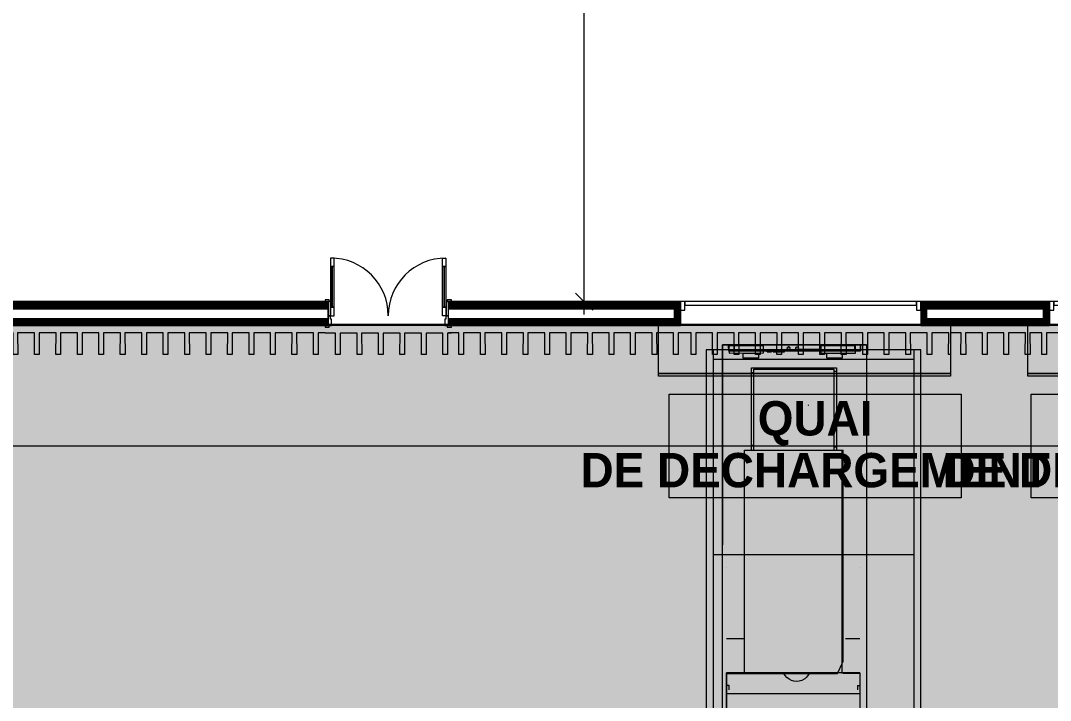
# Model space of a CAD drawing. Header units: millimetres. Extents: x 141848 to 1648660, y -821378 to -151356.
# Drawn here: x 196965 to 208964, y -192774 to -184858 of the extents above; entities that cross this region are included whole.
import ezdxf

# ---------------------------------------------------------------- set-up
doc = ezdxf.new("R2010")
doc.units = ezdxf.units.MM
doc.header["$MEASUREMENT"] = 0
doc.linetypes.add('Wipeout_Contour', pattern=[1000, 0, -1000])
for name, color, linetype in [('Cars', 7, 'Continuous'), ('Cotations - 1_100', 7, 'Continuous'), ('Hachure', 7, 'Continuous'), ('Nouveau_0', 7, 'Continuous'), ('Portes ARCHICAD', 7, 'Continuous'), ('Sols_ Dalles', 7, 'Continuous')]:
    doc.layers.add(name, color=color, linetype=linetype)
doc.styles.add('STYLE_GENERE_2', font='')
doc.styles.add('STYLE_GENERE_4', font='')
doc.styles.get('STYLE_GENERE_2').set_extended_font_data('Arial')
doc.styles.get('STYLE_GENERE_4').set_extended_font_data('Agency FB', bold=True)
doc.dimstyles.new('STYLE_GENERE__2', dxfattribs={"dimtxt": 250, "dimasz": 190, "dimexe": 1.25, "dimexo": 0.625, "dimgap": 0, "dimtad": 1, "dimlfac": 0.001, "dimtxsty": 'STYLE_GENERE_2', "dimblk": 'ARROWHEAD_6', "dimblk1": 'ARROWHEAD_6', "dimblk2": 'ARROWHEAD_6', "dimcen": 2.5, "dimse1": 1, "dimse2": 1, "dimclrd": 7, "dimclre": 7, "dimclrt": 7, "dimazin": 3, "dimtfac": 1, "dimtmove": 0, "dimatfit": 3})
pattern_1 = [(45, (0, 175), (-55.68466, 55.68466), [0, -52.5, 0, -78.75]), (110, (175, 175), (74.000794, 26.934086), [0, -38.5, 0, -66.5])]
pattern_2 = [(45, (0, 0), (-7.0710678, 7.0710678), [])]

# ---------------------------------------------------------------- blocks, each defined once
blk = doc.blocks.new('Porte garage coulissante verticale 25')
at = {"layer": 'Portes ARCHICAD', "color": 7, "linetype": 'Continuous', "lineweight": 5}
for p, q in [((-1350, 0), (-1400, 0)), ((-1400, 0), (-1400, -100)), ((-1400, 0), (-1400, -15)), ((-1400, 0), (-1400, -15)), ((1350, 0), (-1350, 0)), ((-1350, 0), (-1350, -40)), ((-1350, -100), (-1350, 0)), ((1350, -40), (1350, 0)), ((1400, 0), (1350, 0)), ((1350, 0), (1350, -100)), ((1400, -100), (1400, 0)), ((1400, 0), (1400, -15)), ((1400, 0), (1400, -15)), ((-1400, -15), (-1400, -85)), ((-1400, -15), (-1400, -85)), ((-1400, -85), (-1400, -100)), ((-1400, -85), (-1400, -100)), ((-1400, -85), (-1400, -100)), ((-1400, -85), (-1400, -100)), ((-1400, -100), (-1350, -100)), ((-1400, -100), (-1400, -195)), ((-1400, -100), (-1400, -195)), ((-1350, -40), (1350, -40)), ((1350, -100), (1400, -100)), ((1400, -15), (1400, -85)), ((1400, -15), (1400, -85)), ((1400, -85), (1400, -100)), ((1400, -85), (1400, -100)), ((1400, -85), (1400, -100)), ((1400, -85), (1400, -100)), ((1400, -100), (1400, -195)), ((1400, -100), (1400, -195)), ((-1400, -195), (-1400, -265)), ((-1400, -195), (-1400, -265)), ((1400, -195), (1400, -265)), ((1400, -195), (1400, -265)), ((-1400, -265), (-1400, -280)), ((1400, -265), (1400, -280))]:
    blk.add_line(p, q, dxfattribs=at)
blk = doc.blocks.new('Porte double 25_2')
at = {"layer": 'Portes ARCHICAD', "color": 7, "linetype": 'Continuous', "lineweight": 5}
for p, q in [((-672, 672), (-672, 572)), ((-632, 672), (-672, 672)), ((-632, 572), (-632, 672)), ((632, 572), (632, 672)), ((632, 672), (672, 672)), ((672, 672), (672, 572)), ((-672, 572), (-632, 572)), ((-652, 572), (-652, 100)), ((672, 572), (632, 572)), ((652, 572), (652, 100)), ((-687, 184), (-737, 184)), ((-737, 184), (-737, 165)), ((-737, 165), (-687, 165)), ((-700, 165), (-737, 165)), ((-700, 165), (-737, 165)), ((-675, 165), (-700, 165)), ((-700, 165), (-700, 0)), ((-700, 150), (-700, 165)), ((-700, 150), (-700, 165)), ((-700, 80), (-700, 150)), ((-700, 80), (-700, 150)), ((-687, 165), (-687, 184)), ((-675, 0), (-675, 165)), ((700, 165), (675, 165)), ((675, 165), (675, 0)), ((737, 184), (687, 184)), ((687, 184), (687, 165)), ((687, 165), (737, 165)), ((700, 0), (700, 165)), ((700, 150), (700, 165)), ((700, 150), (700, 165)), ((700, 165), (737, 165)), ((700, 165), (737, 165)), ((700, 80), (700, 150)), ((700, 80), (700, 150)), ((737, 165), (737, 184)), ((-700, 0), (-700, 80)), ((-700, 0), (-700, 80)), ((-700, 0), (-675, 0)), ((-672, 0), (-700, 0)), ((-700, 0), (-700, -115)), ((-700, -30), (-700, 0)), ((-700, -30), (-700, 0)), ((-632, 100), (-672, 100)), ((-672, 100), (-672, 0)), ((-672, -40), (-672, 0)), ((-672, 0), (-632, 0)), ((-632, 0), (-632, 100)), ((632, 0), (632, 100)), ((632, 100), (672, 100)), ((672, 0), (632, 0)), ((672, 100), (672, 0)), ((700, 0), (672, 0)), ((672, 0), (672, -40)), ((675, 0), (700, 0)), ((700, 0), (700, 80)), ((700, 0), (700, 80)), ((700, -115), (700, 0)), ((700, -30), (700, 0)), ((700, -30), (700, 0)), ((-687, -115), (-737, -115)), ((-737, -115), (-737, -134)), ((-700, -115), (-737, -115)), ((-700, -115), (-737, -115)), ((-700, -100), (-700, -30)), ((-700, -100), (-700, -30)), ((-700, -115), (-700, -100)), ((-700, -115), (-700, -100)), ((-700, -115), (-660, -115)), ((-687, -134), (-687, -115)), ((-660, -40), (-672, -40)), ((-660, -115), (-660, -40)), ((672, -40), (660, -40)), ((660, -40), (660, -115)), ((660, -115), (700, -115)), ((737, -115), (687, -115)), ((687, -115), (687, -134)), ((700, -100), (700, -30)), ((700, -100), (700, -30)), ((700, -115), (700, -100)), ((700, -115), (700, -100)), ((700, -115), (737, -115)), ((700, -115), (737, -115)), ((737, -134), (737, -115)), ((-737, -134), (-687, -134)), ((687, -134), (737, -134))]:
    blk.add_line(p, q, dxfattribs=at)
at = {"layer": 'Portes ARCHICAD', "color": 7, "linetype": 'Continuous', "lineweight": 5, "flags": 128}
for points in [[(-672, 572), (-672, 100), (-652, 100), (-652, 572)], [(-652, 572), (-652, 100), (-632, 100), (-632, 572)], [(652, 572), (652, 100), (632, 100), (632, 572)], [(672, 572), (672, 100), (652, 100), (652, 572)]]:
    blk.add_lwpolyline(points, close=True, dxfattribs=at)
at = {"layer": 'Portes ARCHICAD', "color": 7, "linetype": 'Continuous', "lineweight": 5}
for centre, start, end in [((-672, 0), 0, 90), ((672, 0), 90, 180)]:
    blk.add_arc(centre, 672, start, end, dxfattribs=at)
blk = doc.blocks.new('Mur_5_1', base_point=(219206, -188411))
at = {"color": 254, "linetype": 'Wipeout_Contour', "lineweight": 0, "ltscale": 1094371.199034075}
blk.add_wipeout([(196718, -188146), (200550, -188146), (200550, -188131), (196718, -188131)], dxfattribs=at)
at = {"color": 254, "linetype": 'Wipeout_Contour', "lineweight": 0, "ltscale": 1107997.976443559}
blk.add_wipeout([(201950, -188131), (201950, -188146), (204655, -188146), (204655, -188131)], dxfattribs=at)
at = {"color": 254, "linetype": 'Wipeout_Contour', "lineweight": 0, "ltscale": 1122466.187974515}
blk.add_wipeout([(207455, -188146), (208955, -188146), (208955, -188131), (207455, -188131)], dxfattribs=at)
at = {"color": 254, "linetype": 'Wipeout_Contour', "lineweight": 0, "ltscale": 1095100.404707818}
blk.add_wipeout([(196718, -188411), (200550, -188411), (200550, -188396), (196718, -188396)], dxfattribs=at)
at = {"color": 254, "linetype": 'Wipeout_Contour', "lineweight": 0, "ltscale": 1108718.210448128}
blk.add_wipeout([(204655, -188396), (201950, -188396), (201950, -188411), (204655, -188411)], dxfattribs=at)
at = {"color": 254, "linetype": 'Wipeout_Contour', "lineweight": 0, "ltscale": 1123177.138162072}
blk.add_wipeout([(208955, -188396), (207455, -188396), (207455, -188411), (208955, -188411)], dxfattribs=at)
at = {"linetype": 'Continuous', "lineweight": 5, "true_color": 0x5f5f5f}
h = blk.add_hatch(dxfattribs=at)
h.set_pattern_fill('Enduit_0001', color=251, style=0, pattern_type=2)
h.set_pattern_definition(pattern_1)
h.paths.add_polyline_path([(196718, -188146), (200550, -188146), (200550, -188131), (196718, -188131)])
h = blk.add_hatch(dxfattribs=at)
h.set_pattern_fill('Enduit_0001', color=251, style=0, pattern_type=2)
h.set_pattern_definition(pattern_1)
h.paths.add_polyline_path([(201950, -188131), (201950, -188146), (204655, -188146), (204655, -188131)])
h = blk.add_hatch(dxfattribs=at)
h.set_pattern_fill('Enduit_0001', color=251, style=0, pattern_type=2)
h.set_pattern_definition(pattern_1)
h.paths.add_polyline_path([(207455, -188146), (208955, -188146), (208955, -188131), (207455, -188131)])
h = blk.add_hatch(dxfattribs=at)
h.set_pattern_fill('Enduit_0001', color=251, style=0, pattern_type=2)
h.set_pattern_definition(pattern_1)
h.paths.add_polyline_path([(196718, -188411), (200550, -188411), (200550, -188396), (196718, -188396)])
h = blk.add_hatch(dxfattribs=at)
h.set_pattern_fill('Enduit_0001', color=251, style=0, pattern_type=2)
h.set_pattern_definition(pattern_1)
h.paths.add_polyline_path([(204655, -188396), (201950, -188396), (201950, -188411), (204655, -188411)])
h = blk.add_hatch(dxfattribs=at)
h.set_pattern_fill('Enduit_0001', color=251, style=0, pattern_type=2)
h.set_pattern_definition(pattern_1)
h.paths.add_polyline_path([(208955, -188396), (207455, -188396), (207455, -188411), (208955, -188411)])
at = {"color": 254, "linetype": 'Wipeout_Contour', "lineweight": 0, "ltscale": 1094983.424552042}
blk.add_wipeout([(196718, -188396), (200550, -188396), (200550, -188326), (196718, -188326)], dxfattribs=at)
at = {"color": 254, "linetype": 'Wipeout_Contour', "lineweight": 0, "ltscale": 1108551.182051185}
blk.add_wipeout([(201950, -188396), (204655, -188396), (204585, -188326), (201950, -188326)], dxfattribs=at)
at = {"color": 254, "linetype": 'Wipeout_Contour', "lineweight": 0, "ltscale": 1123062.924432298}
blk.add_wipeout([(207525, -188326), (207455, -188396), (208955, -188396), (208885, -188326)], dxfattribs=at)
at = {"linetype": 'Continuous', "lineweight": 5, "true_color": 0x5f5f5f}
h = blk.add_hatch(dxfattribs=at)
h.set_pattern_fill('Briques_terre_cuite__int_97', color=251, style=0, pattern_type=2)
h.set_pattern_definition(pattern_2)
h.paths.add_polyline_path([(196718, -188396), (200550, -188396), (200550, -188326), (196718, -188326)])
h = blk.add_hatch(dxfattribs=at)
h.set_pattern_fill('Briques_terre_cuite__int_97', color=251, style=0, pattern_type=2)
h.set_pattern_definition(pattern_2)
h.paths.add_polyline_path([(201950, -188396), (204655, -188396), (204585, -188326), (201950, -188326)])
h = blk.add_hatch(dxfattribs=at)
h.set_pattern_fill('Briques_terre_cuite__int_97', color=251, style=0, pattern_type=2)
h.set_pattern_definition(pattern_2)
h.paths.add_polyline_path([(207525, -188326), (207455, -188396), (208955, -188396), (208885, -188326)])
at = {"color": 7, "linetype": 'Continuous', "lineweight": 5}
for p, q in [((196718, -188396), (200550, -188396)), ((200550, -188411), (200513, -188411)), ((200550, -188411), (200550, -188396)), ((201950, -188411), (201950, -188396)), ((201950, -188411), (201987, -188411))]:
    blk.add_line(p, q, dxfattribs=at)
at = {"color": 7, "linetype": 'Continuous', "lineweight": 5, "flags": 128}
blk.add_lwpolyline([(196718, -188411), (200550, -188411)], dxfattribs=at)
at = {"color": 254, "linetype": 'Wipeout_Contour', "lineweight": 0, "ltscale": 1094735.746296679}
blk.add_wipeout([(196718, -188326), (200550, -188326), (200550, -188216), (196718, -188216)], dxfattribs=at)
at = {"color": 254, "linetype": 'Wipeout_Contour', "lineweight": 0, "ltscale": 1108255.011635371}
blk.add_wipeout([(201950, -188326), (204585, -188326), (204585, -188216), (201950, -188216)], dxfattribs=at)
at = {"color": 254, "linetype": 'Wipeout_Contour', "lineweight": 0, "ltscale": 1122821.284806023}
blk.add_wipeout([(207525, -188326), (208885, -188326), (208885, -188216), (207525, -188216)], dxfattribs=at)
at = {"color": 7, "linetype": 'Continuous', "lineweight": 5}
for p, q in [((196718, -188326), (200550, -188326)), ((200550, -188326), (200550, -188296)), ((200550, -188396), (200550, -188326)), ((201950, -188326), (201950, -188296)), ((201950, -188396), (201950, -188326))]:
    blk.add_line(p, q, dxfattribs=at)
at = {"color": 254, "linetype": 'Wipeout_Contour', "lineweight": 0, "ltscale": 1094488.115348864}
blk.add_wipeout([(196718, -188216), (200550, -188216), (200550, -188146), (196718, -188146)], dxfattribs=at)
at = {"color": 254, "linetype": 'Wipeout_Contour', "lineweight": 0, "ltscale": 1108113.453602985}
blk.add_wipeout([(201950, -188216), (204655, -188216), (204655, -188146), (201950, -188146)], dxfattribs=at)
at = {"color": 254, "linetype": 'Wipeout_Contour', "lineweight": 0, "ltscale": 1122580.176015009}
blk.add_wipeout([(207455, -188216), (208955, -188216), (208955, -188146), (207455, -188146)], dxfattribs=at)
at = {"linetype": 'Continuous', "lineweight": 5, "true_color": 0x5f5f5f}
h = blk.add_hatch(dxfattribs=at)
h.set_pattern_fill('Briques_terre_cuite__int_97', color=251, style=0, pattern_type=2)
h.set_pattern_definition(pattern_2)
h.paths.add_polyline_path([(196718, -188216), (200550, -188216), (200550, -188146), (196718, -188146)])
h = blk.add_hatch(dxfattribs=at)
h.set_pattern_fill('Briques_terre_cuite__int_97', color=251, style=0, pattern_type=2)
h.set_pattern_definition(pattern_2)
h.paths.add_polyline_path([(201950, -188216), (204655, -188216), (204655, -188146), (201950, -188146)])
h = blk.add_hatch(dxfattribs=at)
h.set_pattern_fill('Briques_terre_cuite__int_97', color=251, style=0, pattern_type=2)
h.set_pattern_definition(pattern_2)
h.paths.add_polyline_path([(207455, -188216), (208955, -188216), (208955, -188146), (207455, -188146)])
at = {"color": 7, "linetype": 'Continuous', "lineweight": 5}
for p, q in [((200550, -188131), (200513, -188131)), ((200550, -188146), (200550, -188131)), ((201950, -188131), (201987, -188131)), ((201950, -188146), (201950, -188131)), ((204655, -188131), (204655, -188146)), ((207455, -188131), (207455, -188146)), ((208955, -188131), (208955, -188146)), ((200550, -188146), (196718, -188146)), ((196718, -188216), (200550, -188216)), ((200550, -188216), (200550, -188146)), ((200550, -188296), (200550, -188216)), ((204655, -188146), (201950, -188146)), ((201950, -188216), (201950, -188146)), ((201950, -188296), (201950, -188216)), ((208955, -188146), (207455, -188146))]:
    blk.add_line(p, q, dxfattribs=at)
at = {"color": 7, "linetype": 'Continuous', "lineweight": 5, "flags": 128}
for points in [[(200550, -188131), (196718, -188131)], [(204655, -188131), (201950, -188131)], [(208955, -188131), (207455, -188131)]]:
    blk.add_lwpolyline(points, dxfattribs=at)
at = {"layer": 'Portes ARCHICAD', "color": 7, "linetype": 'Continuous', "lineweight": 5, "zscale": 1000}
blk.add_blockref('Porte double 25_2', (201250, -188296), dxfattribs=at)
at = {"color": 254, "linetype": 'Wipeout_Contour', "lineweight": 0, "ltscale": 1112272.223058673}
blk.add_wipeout([(204585, -188326), (204655, -188396), (204655, -188216), (204585, -188216)], dxfattribs=at)
at = {"color": 254, "linetype": 'Wipeout_Contour', "lineweight": 0, "ltscale": 1120746.911521415}
blk.add_wipeout([(207525, -188326), (207525, -188216), (207455, -188216), (207455, -188396)], dxfattribs=at)
at = {"color": 254, "linetype": 'Wipeout_Contour', "lineweight": 0, "ltscale": 1124989.37609275}
blk.add_wipeout([(208885, -188326), (208955, -188396), (208955, -188216), (208885, -188216)], dxfattribs=at)
at = {"linetype": 'Continuous', "lineweight": 5, "true_color": 0x5f5f5f}
h = blk.add_hatch(dxfattribs=at)
h.set_pattern_fill('Briques_terre_cuite__int_97', color=251, style=0, pattern_type=2)
h.set_pattern_definition(pattern_2)
h.paths.add_polyline_path([(204585, -188326), (204655, -188396), (204655, -188216), (204585, -188216)])
h = blk.add_hatch(dxfattribs=at)
h.set_pattern_fill('Briques_terre_cuite__int_97', color=251, style=0, pattern_type=2)
h.set_pattern_definition(pattern_2)
h.paths.add_polyline_path([(207525, -188326), (207525, -188216), (207455, -188216), (207455, -188396)])
h = blk.add_hatch(dxfattribs=at)
h.set_pattern_fill('Briques_terre_cuite__int_97', color=251, style=0, pattern_type=2)
h.set_pattern_definition(pattern_2)
h.paths.add_polyline_path([(208885, -188326), (208955, -188396), (208955, -188216), (208885, -188216)])
at = {"color": 7, "linetype": 'Continuous', "lineweight": 5}
for p, q in [((201950, -188216), (204585, -188216)), ((204585, -188326), (204585, -188216)), ((204655, -188146), (204655, -188216)), ((204655, -188216), (204655, -188231)), ((204655, -188216), (204655, -188231)), ((204655, -188231), (204655, -188326)), ((204655, -188231), (204655, -188326)), ((207455, -188146), (207455, -188216)), ((207455, -188216), (207455, -188231)), ((207455, -188216), (207455, -188231)), ((207455, -188231), (207455, -188326)), ((207455, -188231), (207455, -188326)), ((207525, -188216), (208885, -188216)), ((207525, -188326), (207525, -188216)), ((208885, -188326), (208885, -188216)), ((208955, -188146), (208955, -188216)), ((208955, -188216), (208955, -188231)), ((208955, -188216), (208955, -188231)), ((208955, -188231), (208955, -188326)), ((208955, -188231), (208955, -188326)), ((201950, -188326), (204585, -188326)), ((204655, -188326), (204655, -188396)), ((204655, -188326), (204655, -188396)), ((207455, -188326), (207455, -188396)), ((207455, -188326), (207455, -188396)), ((207525, -188326), (208885, -188326)), ((208955, -188326), (208955, -188396)), ((208955, -188326), (208955, -188396)), ((201950, -188396), (204655, -188396)), ((204655, -188396), (204655, -188411)), ((207455, -188396), (208955, -188396)), ((207455, -188396), (207455, -188411)), ((208955, -188396), (208955, -188411))]:
    blk.add_line(p, q, dxfattribs=at)
at = {"color": 7, "linetype": 'Continuous', "lineweight": 5, "flags": 128}
for points in [[(201950, -188411), (204655, -188411)], [(207455, -188411), (208955, -188411)]]:
    blk.add_lwpolyline(points, dxfattribs=at)
at = {"layer": 'Portes ARCHICAD', "color": 7, "linetype": 'Continuous', "lineweight": 5, "zscale": 1000}
for p in [(206055, -188131), (210355, -188131)]:
    blk.add_blockref('Porte garage coulissante verticale 25', p, dxfattribs=at)
blk = doc.blocks.new('Loading-Equipment_Dock-shelters_NORSUD_Retractible-Gate')
at = {"color": 251, "linetype": 'Continuous', "lineweight": 5, "true_color": 0x5f5f5f, "flags": 128}
for points in [[(-1636.016, -30.00005), (-1635, -30.00005), (1635, -30.00005), (1636.016, -30.00005), (1641.756, -30.00005), (1647.626, -30.00005), (1653.553, -30.00005), (1659.454, -30.00005), (1665.239, -30.00005), (1670.814, -30.00005), (1676.084, -30.00005), (1680.962, -30.00005), (1685.37, -30.00005), (1689.244, -30.00005), (1692.538, -30.00005), (1695.224, -30.00005), (1697.296, -30.00005), (1698.762, -30.00005), (1699.648, -30.00005), (1700, -30.00005), (1699.992, 0), (1699.648, 0), (1698.762, 0), (1697.296, 0), (1695.224, 0), (1692.538, 0), (1689.244, 0), (1685.37, 0), (1680.962, 0), (1676.084, 0), (1670.814, 0), (1665.239, 0), (1659.454, 0), (1653.553, 0), (1647.626, 0), (1641.756, 0), (1636.016, 0), (1635, 0), (-1635, 0), (-1636.016, 0), (-1641.756, 0), (-1647.626, 0), (-1653.553, 0), (-1659.454, 0), (-1665.24, 0), (-1670.814, 0), (-1676.084, 0), (-1680.962, 0), (-1685.37, 0), (-1689.244, 0), (-1692.538, 0), (-1695.224, 0), (-1697.296, 0), (-1698.762, 0), (-1699.648, 0), (-1700, 0), (-1699.992, -30.00005), (-1699.648, -30.00005), (-1698.762, -30.00005), (-1697.296, -30.00005), (-1695.224, -30.00005), (-1692.538, -30.00005), (-1689.244, -30.00005), (-1685.37, -30.00005), (-1680.962, -30.00005), (-1676.084, -30.00005), (-1670.814, -30.00005), (-1665.24, -30.00005), (-1659.454, -30.00005), (-1653.553, -30.00005), (-1647.626, -30.00005), (-1641.756, -30.00005)], [(-1700, -596.3749), (1700, -596.3749), (1700, -33.00335), (-1700, -33.00335)]]:
    blk.add_lwpolyline(points, close=True, dxfattribs=at)
blk = doc.blocks.new('tir daf01')
at = {"layer": 'Cars', "color": 7, "linetype": 'Continuous', "lineweight": 13}
for p, q in [((11082, 1742), (1882, 1742)), ((11082, 1736), (11082, 1742)), ((11082, 1742), (11082, 62)), ((11082, 1706), (11082, 1718)), ((7024, 1664), (6350, 1664)), ((7024, 109), (7024, 1664)), ((7067, 1664), (7024, 1664)), ((7265, 1664), (7067, 1664)), ((7115, 1634), (7067, 1634)), ((7115, 1634), (7115, 1664)), ((7257, 1664), (7257, 1467)), ((7265, 1664), (7265, 1467)), ((7662, 1496), (7662, 1664)), ((7662, 1664), (7662, 1664)), ((7662, 1664), (7662, 1664)), ((8488, 1669), (8488, 1669)), ((8488, 1669), (8488, 1669)), ((9309, 1664), (9309, 1664)), ((9309, 1664), (9309, 1664)), ((10987, 1208), (10986, 1611)), ((10986, 1611), (11070, 1611)), ((11014, 1672), (11082, 1672)), ((11070, 1672), (11014, 1672)), ((11014, 1616), (11014, 1603)), ((11014, 1603), (11082, 1603)), ((11070, 1611), (11071, 1220)), ((11070, 1601), (11070, 1611)), ((11070, 1601), (11074, 1601)), ((11074, 1585), (11070, 1585)), ((11075, 1574), (11070, 1574)), ((11070, 1574), (11070, 1574)), ((11074, 1585), (11074, 1601)), ((11075, 1482), (11075, 1574)), ((11082, 1603), (11082, 1672)), ((11082, 1672), (11082, 1672)), ((11082, 201), (11082, 1603)), ((7257, 1456), (7265, 1456)), ((7265, 1467), (7265, 1467)), ((7265, 1467), (7265, 1456)), ((7265, 1456), (7265, 1406)), ((7265, 1406), (7372, 1456)), ((7265, 1456), (7372, 1456)), ((7372, 1456), (7394, 1467)), ((7372, 1456), (7662, 1456)), ((7394, 1467), (7662, 1467)), ((7662, 1467), (9855, 1467)), ((7662, 1456), (9855, 1456)), ((8067, 1456), (8067, 1467)), ((8079, 1456), (8079, 1467)), ((8083, 1467), (8083, 1456)), ((8881, 1456), (8881, 1467)), ((8893, 1456), (8893, 1467)), ((8904, 1467), (8904, 1456)), ((9702, 1456), (9702, 1467)), ((9714, 1456), (9714, 1467)), ((9714, 1456), (9714, 1467)), ((9855, 1456), (9855, 1467)), ((9855, 1391), (9855, 1456)), ((10929, 1455), (10929, 1278)), ((10987, 1455), (10929, 1455)), ((10987, 1278), (10987, 1455)), ((11071, 1482), (11075, 1482)), ((11076, 1459), (11071, 1459)), ((11076, 1367), (11076, 1459)), ((7257, 1402), (7265, 1406)), ((7257, 1074), (7257, 1402)), ((7265, 1406), (7265, 317)), ((9855, 1376), (9855, 1391)), ((10816, 1391), (9855, 1391)), ((9855, 1359), (9855, 1376)), ((9855, 426), (9855, 1359)), ((10799, 1359), (9855, 1359)), ((9895, 1359), (9895, 1391)), ((10776, 1359), (10776, 1391)), ((10799, 426), (10799, 1359)), ((10816, 1337), (10799, 1337)), ((10816, 399), (10816, 1391)), ((11071, 1367), (11076, 1367)), ((11076, 1340), (11071, 1340)), ((11076, 1249), (11076, 1340)), ((10929, 1278), (10987, 1278)), ((11072, 1208), (10987, 1208)), ((11014, 1212), (11014, 1101)), ((11071, 1249), (11076, 1249)), ((11076, 1237), (11071, 1237)), ((11076, 1220), (11071, 1220)), ((11071, 1220), (11072, 1208)), ((11076, 1220), (11076, 1237)), ((11014, 1106), (11014, 970)), ((11026, 1101), (11014, 1101)), ((11015, 1171), (11015, 1122)), ((11015, 1171), (11026, 1171)), ((11015, 1122), (11026, 1122)), ((11026, 959), (11026, 1184)), ((11034, 1184), (11026, 1184)), ((11034, 959), (11034, 1184)), ((7174, 986), (7165, 957)), ((7188, 1014), (7174, 986)), ((7195, 1023), (7188, 1014)), ((7207, 1038), (7195, 1023)), ((7231, 1058), (7207, 1038)), ((7257, 1074), (7231, 1058)), ((7257, 779), (7257, 1074)), ((10380, 1065), (10375, 1055)), ((11014, 970), (11026, 970)), ((7165, 957), (7162, 926)), ((7162, 926), (7165, 895)), ((7165, 895), (7173, 867)), ((7173, 867), (7174, 866)), ((7174, 866), (7188, 838)), ((11026, 959), (11034, 959)), ((11027, 936), (11028, 937)), ((11027, 932), (11027, 933)), ((11027, 928), (11027, 928)), ((11029, 940), (11030, 940)), ((11029, 924), (11029, 925)), ((11029, 842), (11030, 842)), ((11032, 920), (11031, 921)), ((11032, 943), (11032, 944)), ((11032, 845), (11032, 846)), ((11035, 918), (11034, 918)), ((11035, 946), (11036, 946)), ((11035, 848), (11036, 848)), ((11039, 916), (11038, 917)), ((11039, 947), (11040, 947)), ((11039, 849), (11040, 849)), ((11043, 916), (11042, 916)), ((11043, 948), (11044, 948)), ((11043, 850), (11044, 850)), ((11047, 916), (11046, 916)), ((11047, 947), (11048, 947)), ((11047, 849), (11048, 849)), ((11051, 918), (11050, 917)), ((11051, 946), (11052, 945)), ((11051, 848), (11052, 847)), ((11054, 943), (11055, 942)), ((11054, 920), (11054, 920)), ((11054, 845), (11055, 844)), ((11057, 924), (11056, 923)), ((11057, 940), (11057, 939)), ((11057, 842), (11057, 841)), ((11058, 936), (11059, 935)), ((11058, 928), (11058, 927)), ((11059, 932), (11059, 931)), ((7188, 838), (7207, 814)), ((7207, 814), (7231, 794)), ((7231, 794), (7257, 779)), ((7257, 317), (7257, 779)), ((11002, 653), (11002, 784)), ((11002, 784), (11014, 784)), ((11022, 795), (11014, 795)), ((11014, 781), (11014, 570)), ((11022, 570), (11022, 795)), ((11027, 838), (11028, 839)), ((11027, 834), (11027, 835)), ((11027, 830), (11027, 830)), ((11029, 826), (11029, 827)), ((11032, 822), (11031, 823)), ((11035, 820), (11034, 820)), ((11039, 818), (11038, 819)), ((11043, 818), (11042, 818)), ((11047, 818), (11046, 818)), ((11051, 820), (11050, 819)), ((11054, 822), (11054, 822)), ((11057, 826), (11056, 825)), ((11058, 838), (11059, 837)), ((11058, 830), (11058, 829)), ((11059, 834), (11059, 833)), ((11002, 653), (11014, 653)), ((11003, 583), (11003, 632)), ((11003, 632), (11014, 632)), ((10987, 481), (10929, 481)), ((10929, 481), (10929, 304)), ((10987, 139), (10989, 542)), ((10987, 304), (10987, 481)), ((10989, 542), (11073, 542)), ((11003, 583), (11014, 583)), ((11022, 570), (11014, 570)), ((11071, 148), (11073, 542)), ((11077, 529), (11073, 529)), ((11073, 513), (11077, 513)), ((11078, 501), (11073, 501)), ((11077, 513), (11077, 529)), ((11077, 409), (11078, 501)), ((9855, 399), (9855, 426)), ((9855, 426), (10799, 426)), ((9855, 399), (10816, 399)), ((9855, 317), (9855, 399)), ((9909, 426), (9909, 399)), ((10762, 399), (10762, 426)), ((10799, 437), (10816, 437)), ((11077, 409), (11072, 409)), ((11077, 382), (11072, 382)), ((11077, 291), (11077, 382)), ((7257, 109), (7257, 317)), ((7257, 317), (7265, 317)), ((7265, 317), (7265, 109)), ((7265, 317), (7662, 317)), ((7662, 317), (9855, 317)), ((7662, 109), (7662, 317)), ((7662, 317), (7662, 317)), ((7662, 317), (7662, 317)), ((10929, 304), (10987, 304)), ((11077, 291), (11072, 291)), ((11077, 267), (11072, 267)), ((11076, 176), (11077, 267)), ((7067, 139), (7115, 139)), ((7115, 139), (7115, 109)), ((11071, 138), (10987, 139)), ((11014, 185), (11014, 201)), ((11014, 188), (11014, 201)), ((11014, 201), (11082, 201)), ((11014, 160), (11014, 185)), ((11042, 132), (11082, 132)), ((11075, 165), (11071, 165)), ((11071, 138), (11071, 148)), ((11075, 148), (11071, 148)), ((11076, 176), (11072, 176)), ((11072, 176), (11072, 176)), ((11075, 148), (11075, 165)), ((11082, 132), (11082, 201)), ((1882, 62), (11082, 62)), ((7024, 109), (6350, 109)), ((6350, 109), (7024, 109)), ((7067, 109), (7024, 109)), ((7024, 109), (7265, 109)), ((7265, 109), (7067, 109)), ((7265, 109), (7265, 109)), ((7662, 109), (7662, 109)), ((7662, 109), (7662, 109)), ((8488, 104), (8488, 104)), ((8488, 104), (8488, 104)), ((11082, 62), (8752, 62)), ((9309, 109), (9309, 109)), ((9309, 109), (9309, 109))]:
    blk.add_line(p, q, dxfattribs=at)
at = {"layer": 'Cars', "color": 7, "linetype": 'Continuous', "lineweight": 5}
for p, q in [((11082, 1742), (4213, 1742)), ((11082, 1736), (11082, 1742)), ((11082, 1718), (11082, 1736)), ((11082, 1706), (11082, 1718)), ((11082, 1672), (11082, 1706)), ((11014, 1616), (11014, 1672)), ((11014, 1672), (11014, 1672)), ((11014, 1672), (11070, 1672)), ((11014, 1212), (11014, 1616)), ((11070, 1672), (11082, 1672)), ((11014, 1106), (11014, 1212)), ((11014, 963), (11014, 1106)), ((11014, 781), (11014, 963)), ((11028, 937), (11027, 936)), ((11027, 936), (11027, 933)), ((11027, 933), (11027, 932)), ((11027, 932), (11027, 928)), ((11027, 928), (11027, 928)), ((11027, 928), (11029, 925)), ((11029, 940), (11028, 937)), ((11029, 842), (11028, 839)), ((11030, 940), (11029, 940)), ((11029, 925), (11029, 924)), ((11029, 924), (11031, 921)), ((11030, 842), (11029, 842)), ((11032, 943), (11030, 940)), ((11032, 845), (11030, 842)), ((11031, 921), (11032, 920)), ((11035, 946), (11032, 944)), ((11032, 944), (11032, 943)), ((11032, 920), (11034, 918)), ((11035, 848), (11032, 846)), ((11032, 846), (11032, 845)), ((11034, 918), (11035, 918)), ((11036, 946), (11035, 946)), ((11035, 918), (11038, 917)), ((11036, 848), (11035, 848)), ((11039, 947), (11036, 946)), ((11039, 849), (11036, 848)), ((11038, 917), (11039, 916)), ((11040, 947), (11039, 947)), ((11039, 916), (11042, 916)), ((11040, 849), (11039, 849)), ((11043, 948), (11040, 947)), ((11043, 850), (11040, 849)), ((11042, 916), (11043, 916)), ((11044, 948), (11043, 948)), ((11043, 916), (11046, 916)), ((11044, 850), (11043, 850)), ((11047, 947), (11044, 948)), ((11047, 849), (11044, 850)), ((11046, 916), (11047, 916)), ((11048, 947), (11047, 947)), ((11047, 916), (11050, 917)), ((11048, 849), (11047, 849)), ((11051, 946), (11048, 947)), ((11051, 848), (11048, 849)), ((11050, 917), (11051, 918)), ((11052, 945), (11051, 946)), ((11051, 918), (11054, 920)), ((11052, 847), (11051, 848)), ((11054, 943), (11052, 945)), ((11054, 845), (11052, 847)), ((11055, 942), (11054, 943)), ((11054, 920), (11056, 923)), ((11054, 920), (11054, 920)), ((11055, 844), (11054, 845)), ((11057, 940), (11055, 942)), ((11057, 842), (11055, 844)), ((11056, 923), (11057, 924)), ((11057, 939), (11057, 940)), ((11058, 936), (11057, 939)), ((11057, 924), (11058, 927)), ((11057, 841), (11057, 842)), ((11058, 838), (11057, 841)), ((11059, 935), (11058, 936)), ((11058, 928), (11059, 931)), ((11058, 927), (11058, 928)), ((11059, 932), (11059, 935)), ((11059, 931), (11059, 932)), ((11014, 477), (11014, 781)), ((11028, 839), (11027, 838)), ((11027, 838), (11027, 835)), ((11027, 835), (11027, 834)), ((11027, 834), (11027, 830)), ((11027, 830), (11027, 830)), ((11027, 830), (11029, 827)), ((11029, 827), (11029, 826)), ((11029, 826), (11031, 823)), ((11031, 823), (11032, 822)), ((11032, 822), (11034, 820)), ((11034, 820), (11035, 820)), ((11035, 820), (11038, 819)), ((11038, 819), (11039, 818)), ((11039, 818), (11042, 818)), ((11042, 818), (11043, 818)), ((11043, 818), (11046, 818)), ((11046, 818), (11047, 818)), ((11047, 818), (11050, 819)), ((11050, 819), (11051, 820)), ((11051, 820), (11054, 822)), ((11054, 822), (11056, 825)), ((11054, 822), (11054, 822)), ((11056, 825), (11057, 826)), ((11057, 826), (11058, 829)), ((11059, 837), (11058, 838)), ((11058, 830), (11059, 833)), ((11058, 829), (11058, 830)), ((11059, 834), (11059, 837)), ((11059, 833), (11059, 834)), ((11014, 188), (11014, 477)), ((11014, 185), (11014, 188)), ((11014, 160), (11014, 185)), ((11014, 132), (11014, 160)), ((11042, 132), (11014, 132)), ((11082, 132), (11042, 132)), ((11082, 122), (11082, 132)), ((11082, 86), (11082, 122)), ((1882, 62), (8752, 62)), ((8752, 62), (11082, 62)), ((11082, 81), (11082, 86)), ((11082, 62), (11082, 81))]:
    blk.add_line(p, q, dxfattribs=at)
blk = doc.blocks.new('Tôle profilée 25_31')
at = {"color": 7, "linetype": 'Continuous', "lineweight": 5}
for p, q in [((0, 3758.3), (0, 3676.5)), ((-250, 3677.5), (-250, 3650)), ((0, 3676.5), (-250, 3677.5)), ((-250, 3650), (-250, 3622.5)), ((-250, 3622.5), (0, 3623.5)), ((0, 3623.5), (0, 3426.5)), ((-250, 3427.5), (-250, 3400)), ((0, 3426.5), (-250, 3427.5)), ((-250, 3400), (-250, 3372.5)), ((-250, 3372.5), (0, 3373.5)), ((0, 3373.5), (0, 3176.5)), ((-250, 3177.5), (-250, 3150)), ((0, 3176.5), (-250, 3177.5)), ((-250, 3150), (-250, 3122.5)), ((-250, 3122.5), (0, 3123.5)), ((0, 3123.5), (0, 2926.5)), ((-250, 2927.5), (-250, 2900)), ((0, 2926.5), (-250, 2927.5)), ((-250, 2900), (-250, 2872.5)), ((-250, 2872.5), (0, 2873.5)), ((0, 2873.5), (0, 2676.5)), ((-250, 2677.5), (-250, 2650)), ((0, 2676.5), (-250, 2677.5)), ((-250, 2650), (-250, 2622.5)), ((-250, 2622.5), (0, 2623.5)), ((0, 2623.5), (0, 2426.5)), ((-250, 2427.5), (-250, 2400)), ((0, 2426.5), (-250, 2427.5)), ((-250, 2400), (-250, 2372.5)), ((-250, 2372.5), (0, 2373.5)), ((0, 2373.5), (0, 2176.5)), ((-250, 2177.5), (-250, 2150)), ((0, 2176.5), (-250, 2177.5)), ((-250, 2150), (-250, 2122.5)), ((-250, 2122.5), (0, 2123.5)), ((0, 2123.5), (0, 1926.5)), ((-250, 1927.5), (-250, 1900)), ((0, 1926.5), (-250, 1927.5)), ((-250, 1900), (-250, 1872.5)), ((-250, 1872.5), (0, 1873.5)), ((0, 1873.5), (0, 1676.5)), ((-250, 1677.5), (-250, 1650)), ((0, 1676.5), (-250, 1677.5)), ((-250, 1650), (-250, 1622.5)), ((-250, 1622.5), (0, 1623.5)), ((0, 1623.5), (0, 1426.5)), ((-250, 1427.5), (-250, 1400)), ((0, 1426.5), (-250, 1427.5)), ((-250, 1400), (-250, 1372.5)), ((-250, 1372.5), (0, 1373.5)), ((0, 1373.5), (0, 1176.5)), ((-250, 1177.5), (-250, 1150)), ((0, 1176.5), (-250, 1177.5)), ((-250, 1150), (-250, 1122.5)), ((-250, 1122.5), (0, 1123.5)), ((0, 1123.5), (0, 926.5)), ((-250, 927.5), (-250, 900)), ((0, 926.5), (-250, 927.5)), ((-250, 900), (-250, 872.5)), ((-250, 872.5), (0, 873.5)), ((0, 873.5), (0, 676.5)), ((-250, 677.5), (-250, 650)), ((0, 676.5), (-250, 677.5)), ((-250, 650), (-250, 622.5)), ((-250, 622.5), (0, 623.5)), ((0, 623.5), (0, 426.5)), ((-250, 427.5), (-250, 400)), ((0, 426.5), (-250, 427.5)), ((-250, 400), (-250, 372.5)), ((-250, 372.5), (0, 373.5)), ((0, 373.5), (0, 176.5)), ((-250, 177.5), (-250, 150)), ((0, 176.5), (-250, 177.5)), ((-250, 150), (-250, 122.5)), ((-250, 122.5), (0, 123.5)), ((0, 123.5), (0, 0))]:
    blk.add_line(p, q, dxfattribs=at)
blk = doc.blocks.new('Tôle profilée 25_32')
at = {"color": 7, "linetype": 'Continuous', "lineweight": 5}
for p, q in [((-250, 2677.5), (-250, 2650)), ((0, 2676.5), (-250, 2677.5)), ((-250, 2650), (-250, 2622.5)), ((0, 2705.5), (0, 2676.5)), ((-250, 2622.5), (0, 2623.5)), ((0, 2623.5), (0, 2426.5)), ((-250, 2427.5), (-250, 2400)), ((0, 2426.5), (-250, 2427.5)), ((-250, 2400), (-250, 2372.5)), ((-250, 2372.5), (0, 2373.5)), ((0, 2373.5), (0, 2176.5)), ((-250, 2177.5), (-250, 2150)), ((0, 2176.5), (-250, 2177.5)), ((-250, 2150), (-250, 2122.5)), ((-250, 2122.5), (0, 2123.5)), ((0, 2123.5), (0, 1926.5)), ((-250, 1927.5), (-250, 1900)), ((0, 1926.5), (-250, 1927.5)), ((-250, 1900), (-250, 1872.5)), ((-250, 1872.5), (0, 1873.5)), ((0, 1873.5), (0, 1676.5)), ((-250, 1677.5), (-250, 1650)), ((0, 1676.5), (-250, 1677.5)), ((-250, 1650), (-250, 1622.5)), ((-250, 1622.5), (0, 1623.5)), ((0, 1623.5), (0, 1426.5)), ((-250, 1427.5), (-250, 1400)), ((0, 1426.5), (-250, 1427.5)), ((-250, 1400), (-250, 1372.5)), ((-250, 1372.5), (0, 1373.5)), ((0, 1373.5), (0, 1176.5)), ((-250, 1177.5), (-250, 1150)), ((0, 1176.5), (-250, 1177.5)), ((-250, 1150), (-250, 1122.5)), ((-250, 1122.5), (0, 1123.5)), ((0, 1123.5), (0, 926.5)), ((-250, 927.5), (-250, 900)), ((0, 926.5), (-250, 927.5)), ((-250, 900), (-250, 872.5)), ((-250, 872.5), (0, 873.5)), ((0, 873.5), (0, 676.5)), ((-250, 677.5), (-250, 650)), ((0, 676.5), (-250, 677.5)), ((-250, 650), (-250, 622.5)), ((-250, 622.5), (0, 623.5)), ((0, 623.5), (0, 426.5)), ((-250, 427.5), (-250, 400)), ((0, 426.5), (-250, 427.5)), ((-250, 400), (-250, 372.5)), ((-250, 372.5), (0, 373.5)), ((0, 373.5), (0, 176.5)), ((-250, 177.5), (-250, 150)), ((0, 176.5), (-250, 177.5)), ((-250, 150), (-250, 122.5)), ((-250, 122.5), (0, 123.5)), ((0, 123.5), (0, 0))]:
    blk.add_line(p, q, dxfattribs=at)
blk = doc.blocks.new('Tôle profilée 25_33')
at = {"color": 7, "linetype": 'Continuous', "lineweight": 5}
for p, q in [((-250, 927.5), (-250, 900)), ((0, 926.5), (-250, 927.5)), ((-250, 900), (-250, 872.5)), ((-250, 872.5), (0, 873.5)), ((0, 942.2), (0, 926.5)), ((0, 873.5), (0, 676.5)), ((-250, 677.5), (-250, 650)), ((0, 676.5), (-250, 677.5)), ((-250, 650), (-250, 622.5)), ((-250, 622.5), (0, 623.5)), ((0, 623.5), (0, 426.5)), ((-250, 427.5), (-250, 400)), ((0, 426.5), (-250, 427.5)), ((-250, 400), (-250, 372.5)), ((-250, 372.5), (0, 373.5)), ((0, 373.5), (0, 176.5)), ((-250, 177.5), (-250, 150)), ((0, 176.5), (-250, 177.5)), ((-250, 150), (-250, 122.5)), ((-250, 122.5), (0, 123.5)), ((0, 123.5), (0, 0))]:
    blk.add_line(p, q, dxfattribs=at)
blk = doc.blocks.new('Truck Elev 02 16')
at = {"layer": 'Cars', "color": 25, "linetype": 'Continuous', "lineweight": 5, "true_color": 0x9a6861}
for p, q in [((-3393, 1250), (-15000, 1250)), ((-15000, 1250), (-15000, -1250)), ((-3393, 1171), (-15000, 1171)), ((-14892, -1171), (-14892, 1171)), ((-12614, -1171), (-12614, 1171)), ((-15000, -1171), (-3393, -1171)), ((-15000, -1250), (-3393, -1250))]:
    blk.add_line(p, q, dxfattribs=at)
blk = doc.blocks.new('Tôle profilée 25_41')
at = {"color": 7, "linetype": 'Continuous', "lineweight": 5}
for p, q in [((0, 1474), (0, 1426.5)), ((-250, 1427.5), (-250, 1400)), ((0, 1426.5), (-250, 1427.5)), ((-250, 1400), (-250, 1372.5)), ((-250, 1372.5), (0, 1373.5)), ((0, 1373.5), (0, 1176.5)), ((-250, 1177.5), (-250, 1150)), ((0, 1176.5), (-250, 1177.5)), ((-250, 1150), (-250, 1122.5)), ((-250, 1122.5), (0, 1123.5)), ((0, 1123.5), (0, 926.5)), ((-250, 927.5), (-250, 900)), ((0, 926.5), (-250, 927.5)), ((-250, 900), (-250, 872.5)), ((-250, 872.5), (0, 873.5)), ((0, 873.5), (0, 676.5)), ((-250, 677.5), (-250, 650)), ((0, 676.5), (-250, 677.5)), ((-250, 650), (-250, 622.5)), ((-250, 622.5), (0, 623.5)), ((0, 623.5), (0, 426.5)), ((-250, 427.5), (-250, 400)), ((0, 426.5), (-250, 427.5)), ((-250, 400), (-250, 372.5)), ((-250, 372.5), (0, 373.5)), ((0, 373.5), (0, 176.5)), ((-250, 177.5), (-250, 150)), ((0, 176.5), (-250, 177.5)), ((-250, 150), (-250, 122.5)), ((-250, 122.5), (0, 123.5)), ((0, 123.5), (0, 0))]:
    blk.add_line(p, q, dxfattribs=at)
blk = doc.blocks.new('Tôle profilée 25_46')
at = {"color": 7, "linetype": 'Continuous', "lineweight": 5}
for p, q in [((-250, 3144.2), (-250, 3122.5)), ((-250, 3122.5), (0, 3123.5)), ((0, 3123.5), (0, 2926.5)), ((-250, 2927.5), (-250, 2900)), ((0, 2926.5), (-250, 2927.5)), ((-250, 2900), (-250, 2872.5)), ((-250, 2872.5), (0, 2873.5)), ((0, 2873.5), (0, 2676.5)), ((-250, 2677.5), (-250, 2650)), ((0, 2676.5), (-250, 2677.5)), ((-250, 2650), (-250, 2622.5)), ((-250, 2622.5), (0, 2623.5)), ((0, 2623.5), (0, 2426.5)), ((-250, 2427.5), (-250, 2400)), ((0, 2426.5), (-250, 2427.5)), ((-250, 2400), (-250, 2372.5)), ((-250, 2372.5), (0, 2373.5)), ((0, 2373.5), (0, 2176.5)), ((-250, 2177.5), (-250, 2150)), ((0, 2176.5), (-250, 2177.5)), ((-250, 2150), (-250, 2122.5)), ((-250, 2122.5), (0, 2123.5)), ((0, 2123.5), (0, 1926.5)), ((-250, 1927.5), (-250, 1900)), ((0, 1926.5), (-250, 1927.5)), ((-250, 1900), (-250, 1872.5)), ((-250, 1872.5), (0, 1873.5)), ((0, 1873.5), (0, 1676.5)), ((-250, 1677.5), (-250, 1650)), ((0, 1676.5), (-250, 1677.5)), ((-250, 1650), (-250, 1622.5)), ((-250, 1622.5), (0, 1623.5)), ((0, 1623.5), (0, 1426.5)), ((-250, 1427.5), (-250, 1400)), ((0, 1426.5), (-250, 1427.5)), ((-250, 1400), (-250, 1372.5)), ((-250, 1372.5), (0, 1373.5)), ((0, 1373.5), (0, 1176.5)), ((-250, 1177.5), (-250, 1150)), ((0, 1176.5), (-250, 1177.5)), ((-250, 1150), (-250, 1122.5)), ((-250, 1122.5), (0, 1123.5)), ((0, 1123.5), (0, 926.5)), ((-250, 927.5), (-250, 900)), ((0, 926.5), (-250, 927.5)), ((-250, 900), (-250, 872.5)), ((-250, 872.5), (0, 873.5)), ((0, 873.5), (0, 676.5)), ((-250, 677.5), (-250, 650)), ((0, 676.5), (-250, 677.5)), ((-250, 650), (-250, 622.5)), ((-250, 622.5), (0, 623.5)), ((0, 623.5), (0, 426.5)), ((-250, 427.5), (-250, 400)), ((0, 426.5), (-250, 427.5)), ((-250, 400), (-250, 372.5)), ((-250, 372.5), (0, 373.5)), ((0, 373.5), (0, 176.5)), ((-250, 177.5), (-250, 150)), ((0, 176.5), (-250, 177.5)), ((-250, 150), (-250, 122.5)), ((-250, 122.5), (0, 123.5)), ((0, 123.5), (0, 0))]:
    blk.add_line(p, q, dxfattribs=at)
blk = doc.blocks.new('Tôle profilée 25_47')
at = {"color": 7, "linetype": 'Continuous', "lineweight": 5}
for p, q in [((0, 3358.7), (0, 3176.5)), ((-250, 3177.5), (-250, 3150)), ((0, 3176.5), (-250, 3177.5)), ((-250, 3150), (-250, 3122.5)), ((-250, 3122.5), (0, 3123.5)), ((0, 3123.5), (0, 2926.5)), ((-250, 2927.5), (-250, 2900)), ((0, 2926.5), (-250, 2927.5)), ((-250, 2900), (-250, 2872.5)), ((-250, 2872.5), (0, 2873.5)), ((0, 2873.5), (0, 2676.5)), ((-250, 2677.5), (-250, 2650)), ((0, 2676.5), (-250, 2677.5)), ((-250, 2650), (-250, 2622.5)), ((-250, 2622.5), (0, 2623.5)), ((0, 2623.5), (0, 2426.5)), ((-250, 2427.5), (-250, 2400)), ((0, 2426.5), (-250, 2427.5)), ((-250, 2400), (-250, 2372.5)), ((-250, 2372.5), (0, 2373.5)), ((0, 2373.5), (0, 2176.5)), ((-250, 2177.5), (-250, 2150)), ((0, 2176.5), (-250, 2177.5)), ((-250, 2150), (-250, 2122.5)), ((-250, 2122.5), (0, 2123.5)), ((0, 2123.5), (0, 1926.5)), ((-250, 1927.5), (-250, 1900)), ((0, 1926.5), (-250, 1927.5)), ((-250, 1900), (-250, 1872.5)), ((-250, 1872.5), (0, 1873.5)), ((0, 1873.5), (0, 1676.5)), ((-250, 1677.5), (-250, 1650)), ((0, 1676.5), (-250, 1677.5)), ((-250, 1650), (-250, 1622.5)), ((-250, 1622.5), (0, 1623.5)), ((0, 1623.5), (0, 1426.5)), ((-250, 1427.5), (-250, 1400)), ((0, 1426.5), (-250, 1427.5)), ((-250, 1400), (-250, 1372.5)), ((-250, 1372.5), (0, 1373.5)), ((0, 1373.5), (0, 1176.5)), ((-250, 1177.5), (-250, 1150)), ((0, 1176.5), (-250, 1177.5)), ((-250, 1150), (-250, 1122.5)), ((-250, 1122.5), (0, 1123.5)), ((0, 1123.5), (0, 926.5)), ((-250, 927.5), (-250, 900)), ((0, 926.5), (-250, 927.5)), ((-250, 900), (-250, 872.5)), ((-250, 872.5), (0, 873.5)), ((0, 873.5), (0, 676.5)), ((-250, 677.5), (-250, 650)), ((0, 676.5), (-250, 677.5)), ((-250, 650), (-250, 622.5)), ((-250, 622.5), (0, 623.5)), ((0, 623.5), (0, 426.5)), ((-250, 427.5), (-250, 400)), ((0, 426.5), (-250, 427.5)), ((-250, 400), (-250, 372.5)), ((-250, 372.5), (0, 373.5)), ((0, 373.5), (0, 176.5)), ((-250, 177.5), (-250, 150)), ((0, 176.5), (-250, 177.5)), ((-250, 150), (-250, 122.5)), ((-250, 122.5), (0, 123.5)), ((0, 123.5), (0, 0))]:
    blk.add_line(p, q, dxfattribs=at)
blk = doc.blocks.new('*D489')
at = {"layer": 'Cotations - 1_100', "color": 7, "linetype": 'Continuous', "lineweight": 5}
for p, q in [((203631, -173783), (203431, -173583)), ((203531, -173683), (203531, -173533)), ((203718, -173683), (203343, -173683)), ((203531, -188131), (203531, -173683)), ((203718, -188131), (203343, -188131)), ((203431, -188031), (203631, -188231)), ((203531, -188281), (203531, -188131))]:
    blk.add_line(p, q, dxfattribs=at)
at = {"layer": 'Cotations - 1_100', "color": 7, "lineweight": 5, "insert": (203481, -181334), "char_height": 250, "attachment_point": 7, "rotation": 90, "style": 'STYLE_GENERE_2'}
blk.add_mtext('\\A1;{\\pql;\\fArial|b0|i0|c0|p38;14,45}', dxfattribs=at)
blk = doc.blocks.new('ARROWHEAD_6')
at = {"color": 0, "linetype": 'Continuous', "lineweight": 0}
for p, q in [((0, 0), (-1, 0)), ((-0.5, -0.5), (0.5, 0.5))]:
    blk.add_line(p, q, dxfattribs=at)

msp = doc.modelspace()

# ---------------------------------------------------------------- hatches: boundary and pattern name
at = {"linetype": 'Continuous', "lineweight": 0, "true_color": 0x6f6f6f}
h = msp.add_hatch(color=8, dxfattribs=at)
h.paths.add_polyline_path([(141848.442, -295062.571), (269220.821, -293826.868), (269220.821, -270902.734), (268763.049, -270902.734), (254213.6, -271040.575), (254213.6, -163437.635), (153156.2, -163437.635), (153156.2, -271040.575), (153182.962, -271040.57), (153183.146, -272000.514, -0.409427364), (149183.681, -275935.042), (141848.442, -275935.042)])
h.paths.add_polyline_path([(158435.584, -260639.953), (155145.584, -260639.953), (155145.584, -248364.953), (155145.584, -243089.974), (155145.584, -242189.974), (158435.584, -242189.974)], flags=0)
h.paths.add_polyline_path([(161503.433, -171995.57), (161503.433, -193810.571), (161503.433, -230015.57), (161503.433, -260810.571), (196775.042, -260810.571), (196775.042, -222495.57), (186955.542, -222495.57), (186955.542, -218295.57), (196754.55, -218295.57), (196754.55, -208495.57), (196754.55, -204495.57), (193355.542, -204495.57), (193355.542, -195161.535), (195576.034, -195161.535), (195576.034, -189810.571), (217850.068, -189810.571), (217850.068, -262266.885), (245610.045, -262266.885), (245610.045, -253395.571), (245626.034, -253395.571), (246426.034, -253395.571), (247826.034, -253395.571), (247826.034, -248005.571), (247826.034, -246605.571), (245626.034, -246605.571), (245610.045, -246605.571), (245610.045, -171995.57), (212806.28, -171995.57)], flags=0)
h.paths.add_polyline_path([(162737.042, -269433.913, -0.09031866), (162858.773, -268727.623, -0.201448728), (163912.639, -267592.74, -0.104211445), (164718.006, -267415.055), (165317.979, -267409.371, -0.104044608), (166125.354, -267571.244, -0.238255457), (167284.257, -268953.318, -0.055188622), (167336.836, -269390.334), (167338.931, -269611.438), (167351.046, -270890.267), (167092.583, -271892.761, -0.267949192), (165370.083, -272909.124), (164770.11, -272914.808, -0.193717464), (163379.252, -272370.185, -0.070568756), (163028.663, -271931.262, -0.131652498), (162751.253, -270933.845)], flags=0)
h.paths.add_polyline_path([(175327.752, -275599.002, -0.415791099), (173316.986, -273599.031), (173316.986, -273452.052), (173330.488, -267377.824, -0.380556701), (175316.986, -265609.826), (175394.714, -265609.826), (175394.714, -270609.826), (190394.714, -270609.826), (190394.714, -265609.826), (195356.191, -265609.826, -0.414213562), (196856.191, -267109.826), (196856.191, -273660.699, -0.345501612), (195137.285, -275433.432)], flags=0)
h.paths.add_polyline_path([(205510.093, -271504.083, -0.134473934), (205230.948, -270484.937), (205230.948, -268984.937, -0.414213562), (207230.948, -266984.937), (207830.948, -266984.937, -0.414213562), (209830.948, -268984.937), (209830.948, -270484.937, -0.128820346), (209574.03, -271465.581, -0.270936291), (207830.948, -272484.937), (207230.948, -272484.937, -0.264979997)], flags=0)
h.paths.add_polyline_path([(217862.687, -273329.325), (217869.949, -267730.336, -0.098561509), (218100.718, -266943.721), (218117.681, -266951.545, -0.258849002), (219955.479, -265605.827), (219953.141, -265587.294), (220637.569, -265587.294), (220637.569, -265687.294), (220637.569, -270687.294), (250537.569, -270687.294), (250537.569, -265687.294), (252208.004, -265687.294), (254186.294, -265687.294), (254186.294, -267687.294), (254186.294, -271062.255, 0.001345761), (254186.323, -271073.021), (254197.209, -273095.233, -0.414213562), (252208.004, -275105.97), (243484.534, -275105.97, -0.005188955), (243431.438, -275116.103), (235447.992, -275196.191), (220071.012, -275253.24, -0.386553331), (217873.089, -273475.385, -0.025189219)], flags=0)
at = {"layer": 'Sols_ Dalles', "linetype": 'Continuous', "lineweight": 0, "true_color": 0x2e271c}
msp.add_hatch(color=250, dxfattribs=at).paths.add_polyline_path([(161503.433, -171995.57), (161503.433, -230015.57), (161503.433, -260810.571), (196775.042, -260810.571), (196775.042, -260795.571), (196775.042, -258649.982), (196775.042, -258010.558), (196775.042, -222495.57), (186955.542, -222495.57), (186955.542, -218295.57), (196754.55, -218295.57), (196754.55, -204495.57), (193355.542, -204495.57), (193355.542, -195161.535), (195576.034, -195161.535), (195576.034, -189810.571), (217805.542, -189810.571), (217805.542, -253395.57), (217805.542, -253415.571), (219205.542, -253415.571), (219205.542, -253395.57), (219205.542, -188410.571), (191955.542, -188410.571), (191955.542, -190035.076), (194140.476, -190023.061), (194160.967, -193749.52), (191976.034, -193761.535), (191955.542, -200380.57), (191955.542, -205895.57), (195354.55, -205895.57), (195354.55, -216895.57), (185555.542, -216895.57), (185555.542, -223895.57), (195354.55, -223895.57), (195354.55, -258649.982), (195354.55, -259410.571), (163990.222, -259410.571), (162860.681, -259410.571), (162860.681, -231415.57), (162860.681, -173395.57), (244226.034, -173395.57), (244226.034, -248005.571), (245626.034, -248005.571), (246426.034, -248005.571), (246426.034, -251817.03), (245610.045, -251817.03), (244211.034, -251817.03), (244211.034, -253395.571), (246426.034, -253395.571), (247826.034, -253395.571), (247826.034, -248005.571), (247826.034, -246605.571), (245626.034, -246605.571), (245626.034, -171995.57)])

# ---------------------------------------------------------------- linework, layer by layer
at = {"layer": 'Hachure', "color": 7, "linetype": 'Continuous', "lineweight": 5, "flags": 128}
for points in [[(204523.041, -189207.326), (207922.984, -189207.326), (207922.984, -190413.816), (204523.041, -190413.816)], [(208741.362, -189207.326), (212141.305, -189207.326), (212141.305, -190413.816), (208741.362, -190413.816)]]:
    msp.add_lwpolyline(points, close=True, dxfattribs=at)
at = {"layer": 'Sols_ Dalles', "color": 250, "linetype": 'Continuous', "lineweight": 5, "true_color": 0x1f1f1f}
for points in [[(219205.542, -253395.57), (219205.542, -188410.571), (191955.542, -188410.571), (191955.542, -200380.57), (191955.542, -205895.57), (195354.55, -205895.57), (195354.55, -216895.57), (185555.542, -216895.57), (185555.542, -223895.57), (195354.55, -223895.57), (195354.55, -258649.982)], [(195576.034, -189810.571), (217805.542, -189810.571), (217805.542, -253395.57)]]:
    msp.add_lwpolyline(points, dxfattribs=at)

# ---------------------------------------------------------------- block references
at = {"color": 7, "linetype": 'Continuous', "lineweight": 5, "xscale": -1, "zscale": 1000, "rotation": 270}
for name, p in [('Tôle profilée 25_31', (196754.571, -188495.57)), ('Tôle profilée 25_41', (200512.84, -188496.56)), ('Tôle profilée 25_32', (201949.84, -188495.57)), ('Tôle profilée 25_46', (204655.33, -188495.57)), ('Tôle profilée 25_33', (207799.577, -188495.57)), ('Tôle profilée 25_47', (208740.854, -188495.57))]:
    msp.add_blockref(name, p, dxfattribs=at)
at = {"layer": 'Cars', "color": 7, "linetype": 'Continuous', "lineweight": 5, "zscale": 1000, "rotation": 269.9999999999999}
msp.add_blockref('Truck Elev 02 16', (206205.244, -203691.28), dxfattribs=at)
at = {"layer": 'Cars', "color": 7, "linetype": 'Continuous', "lineweight": 20, "xscale": -1, "zscale": 1000, "rotation": 270}
msp.add_blockref('tir daf01', (205081.013, -199716.528), dxfattribs=at)

# ---------------------------------------------------------------- texts
at = {"layer": 'Hachure', "color": 14, "linetype": 'Continuous', "lineweight": 5, "true_color": 0xa40f02, "char_height": 400, "attachment_point": 5, "line_spacing_factor": 0.904865, "style": 'STYLE_GENERE_4'}
for insert in [(206223.013, -189794.353), (210441.333, -189794.353)]:
    msp.add_mtext('\\A1;{\\pqc;\\fAgency FB|b1|i0|c0|p34;QUAI \\P\\pqc;\\fAgency FB|b1|i0|c0|p34;DE DECHARGEMENT}', dxfattribs=dict(at, insert=insert))

# ---------------------------------------------------------------- next in the draw order: block references
at = {"color": 7, "lineweight": 5}
msp.add_blockref('Mur_5_1', (219205.542, -188410.571), dxfattribs=at)

# ---------------------------------------------------------------- next in the draw order: linework, layer by layer
at = {"layer": 'Nouveau_0', "color": 7, "linetype": 'Continuous', "lineweight": 5}
msp.add_lwpolyline([(219226.034, -173395.57), (219226.034, -188395.57), (162876.034, -188395.57), (162876.034, -173395.57)], close=True, dxfattribs=at)

# ---------------------------------------------------------------- next in the draw order: block references
at = {"color": 251, "linetype": 'Continuous', "lineweight": 5, "true_color": 0x5f5f5f, "xscale": -1, "zscale": 1000, "rotation": 180}
for p in [(206099.577, -188999.342), (210399.577, -188999.342)]:
    msp.add_blockref('Loading-Equipment_Dock-shelters_NORSUD_Retractible-Gate', p, dxfattribs=at)

# ---------------------------------------------------------------- next in the draw order: dimensions: what is measured, and where the dimension line sits
at = {"layer": 'Cotations - 1_100', "color": 7, "linetype": 'Continuous', "lineweight": 5}
dim = msp.add_linear_dim(base=(203530.564, -173682.709), p1=(201949.84, -188130.571), p2=(205514.201, -173682.709), angle=90, dimstyle='STYLE_GENERE__2', dxfattribs=at)
dim.commit()
dim.dimension.update_dxf_attribs({"geometry": '*D489', "text_midpoint": (203355.564, -180914.068), "dimtype": 160, "text_rotation": 90})

doc.saveas('drawing.dxf')
